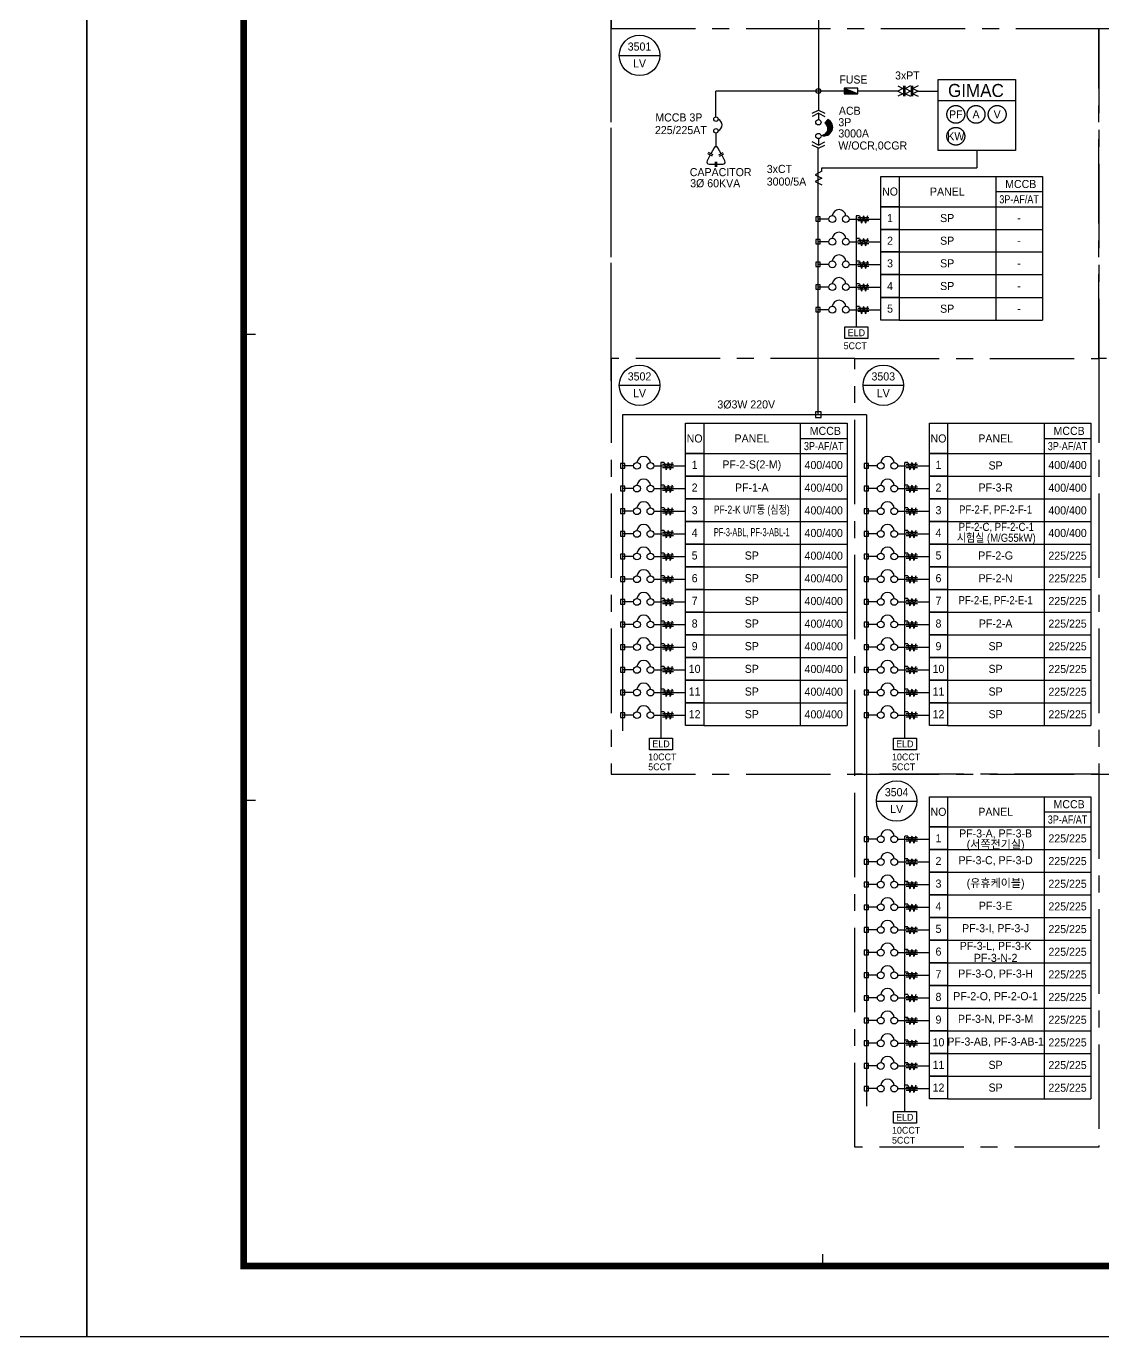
# Model space of a CAD drawing. Header units: millimetres. Extents: x 0 to 252300, y -45585 to -15885.
# Drawn here: x 167303 to 183259, y -45585 to -26172 of the extents above; entities that cross this region are included whole.
import ezdxf
from ezdxf.enums import TextEntityAlignment as Align

# ---------------------------------------------------------------- set-up
doc = ezdxf.new("R2010")
doc.units = ezdxf.units.MM
doc.header["$LTSCALE"] = 1000
for name, pattern in [('CEN', [62, 60, -1, 0, -1]), ('CENTER', [2, 1.25, -0.25, 0.25, -0.25]), ('ELP', [16.5, 14, -1, 0.5, -1])]:
    doc.linetypes.add(name, pattern=pattern)
for name, color, linetype in [('150', 6, 'Continuous'), ('50', 3, 'Continuous'), ('60', 2, 'Continuous'), ('ABC', 1, 'Continuous'), ('BUS', 6, 'Continuous'), ('L1-CEILING', 3, 'Continuous'), ('L3-GROUND', 2, 'ELP'), ('LAR', 1, 'Continuous'), ('line', 9, 'Continuous'), ('LINE3', 1, 'CENTER'), ('SYM', 3, 'Continuous'), ('TEXT', 3, 'Continuous'), ('XR-SHEET-SHT', 5, 'Continuous'), ('XREF', 7, 'CEN')]:
    doc.layers.add(name, color=color, linetype=linetype)
doc.layers.add('XR-SHEET-TEMP', color=171, linetype='Continuous', plot=False)
doc.styles.add('돋움', font='')
doc.styles.get('돋움').set_extended_font_data('Dotum')

# ---------------------------------------------------------------- blocks, each defined once
blk = doc.blocks.new('XR-FORM-EE', base_point=(461, 408))
at = {"layer": 'XR-SHEET-SHT', "color": 5}
blk.add_lwpolyline([(0, 118800), (168200, 118800), (168200, 0), (0, 0)], close=True, dxfattribs=at)
at = {"layer": 'XR-SHEET-SHT', "color": 5, "const_width": 400}
blk.add_lwpolyline([(9300, 114600), (163900, 114600), (163900, 4200), (9300, 4200)], close=True, dxfattribs=at)
at = {"layer": 'XR-SHEET-TEMP'}
for p, q in [((9300, 59400), (10000, 59400)), ((9300, 31800), (10000, 31800)), ((43650, 4200), (43650, 4900))]:
    blk.add_line(p, q, dxfattribs=at)

msp = doc.modelspace()

# ---------------------------------------------------------------- linework, layer by layer
at = {"color": 6}
for p, q in [((177526, -27515), (177526, -27132)), ((179044, -27132), (177526, -27132)), ((179424, -27095), (179502, -27173)), ((179424, -27103), (179495, -27173)), ((179424, -27110), (179487, -27173)), ((179424, -27117), (179480, -27173)), ((179424, -27124), (179473, -27173)), ((179424, -27132), (179466, -27173)), ((179424, -27139), (179458, -27173)), ((179424, -27146), (179451, -27173)), ((179424, -27153), (179444, -27173)), ((179424, -27161), (179437, -27173)), ((179424, -27168), (179429, -27173)), ((179429, -27093), (179509, -27173)), ((179441, -27097), (179516, -27173)), ((179453, -27102), (179524, -27173)), ((179465, -27107), (179531, -27173)), ((179477, -27112), (179538, -27173)), ((179489, -27117), (179545, -27173)), ((179501, -27122), (179553, -27173)), ((179513, -27126), (179560, -27173)), ((179526, -27131), (179567, -27173)), ((179538, -27136), (179574, -27173)), ((179550, -27141), (179582, -27173)), ((179562, -27146), (179589, -27173)), ((179574, -27151), (179596, -27173)), ((179586, -27155), (179603, -27173)), ((179598, -27160), (179611, -27173)), ((179610, -27165), (179618, -27173)), ((179622, -27170), (179625, -27173)), ((179143, -27603), (179191, -27556)), ((179151, -27611), (179200, -27562)), ((177526, -27754), (177526, -27957)), ((179125, -27793), (179254, -27664)), ((179142, -27792), (179254, -27680)), ((179159, -27619), (179209, -27568)), ((179161, -27788), (179250, -27700)), ((179166, -27627), (179217, -27576)), ((179172, -27637), (179225, -27584)), ((179174, -27729), (179253, -27649)), ((179177, -27648), (179232, -27593)), ((179180, -27660), (179238, -27603)), ((179182, -27705), (179251, -27636)), ((179183, -27673), (179243, -27613)), ((179184, -27688), (179247, -27624)), ((179187, -27778), (179239, -27726)), ((179098, -27790), (179102, -27786)), ((179111, -27792), (179125, -27778)), ((177474, -28097), (177408, -28062)), ((177483, -28079), (177417, -28044)), ((177569, -28079), (177635, -28044)), ((177578, -28097), (177644, -28062)), ((177516, -28179), (177516, -28254)), ((177536, -28179), (177536, -28254)), ((179072, -28994), (179005, -28994)), ((179005, -28994), (179005, -29062)), ((179005, -29062), (179072, -29062)), ((179201, -29028), (179037, -29028)), ((179072, -29062), (179072, -28994)), ((179501, -29028), (179972, -29028)), ((179072, -29330), (179005, -29330)), ((179005, -29330), (179005, -29397)), ((179005, -29397), (179072, -29397)), ((179201, -29364), (179037, -29364)), ((179072, -29397), (179072, -29330)), ((179501, -29364), (179972, -29364)), ((179072, -29666), (179005, -29666)), ((179005, -29666), (179005, -29733)), ((179201, -29699), (179037, -29699)), ((179072, -29733), (179072, -29666)), ((179501, -29699), (179972, -29699)), ((179005, -29733), (179072, -29733)), ((179072, -30001), (179005, -30001)), ((179005, -30001), (179005, -30069)), ((179005, -30069), (179072, -30069)), ((179201, -30035), (179037, -30035)), ((179072, -30069), (179072, -30001)), ((179501, -30035), (179972, -30035)), ((179072, -30337), (179005, -30337)), ((179005, -30337), (179005, -30404)), ((179005, -30404), (179072, -30404)), ((179201, -30371), (179037, -30371)), ((179072, -30404), (179072, -30337)), ((179501, -30371), (179972, -30371)), ((179001, -31883), (179001, -31969)), ((179087, -31883), (179001, -31883)), ((179001, -31969), (179087, -31969)), ((179087, -31969), (179087, -31883)), ((176176, -32651), (176109, -32651)), ((176109, -32651), (176109, -32718)), ((176109, -32718), (176176, -32718)), ((176305, -32684), (176141, -32684)), ((176176, -32718), (176176, -32651)), ((176605, -32684), (177076, -32684)), ((179789, -32651), (179722, -32651)), ((179722, -32651), (179722, -32718)), ((179722, -32718), (179789, -32718)), ((179918, -32684), (179755, -32684)), ((179789, -32718), (179789, -32651)), ((180219, -32684), (180689, -32684)), ((176176, -32986), (176109, -32986)), ((176109, -32986), (176109, -33054)), ((176176, -33054), (176176, -32986)), ((179789, -32986), (179722, -32986)), ((179722, -32986), (179722, -33054)), ((179789, -33054), (179789, -32986)), ((176109, -33054), (176176, -33054)), ((176305, -33020), (176141, -33020)), ((176605, -33020), (177076, -33020)), ((179722, -33054), (179789, -33054)), ((179918, -33020), (179755, -33020)), ((180219, -33020), (180689, -33020)), ((176176, -33322), (176109, -33322)), ((176109, -33322), (176109, -33389)), ((176109, -33389), (176176, -33389)), ((176305, -33356), (176141, -33356)), ((176176, -33389), (176176, -33322)), ((176605, -33356), (177076, -33356)), ((179789, -33322), (179722, -33322)), ((179722, -33322), (179722, -33389)), ((179722, -33389), (179789, -33389)), ((179918, -33356), (179755, -33356)), ((179789, -33389), (179789, -33322)), ((180219, -33356), (180689, -33356)), ((176176, -33658), (176109, -33658)), ((176109, -33658), (176109, -33725)), ((176109, -33725), (176176, -33725)), ((176305, -33692), (176141, -33692)), ((176176, -33725), (176176, -33658)), ((176605, -33692), (177076, -33692)), ((179789, -33658), (179722, -33658)), ((179722, -33658), (179722, -33725)), ((179722, -33725), (179789, -33725)), ((179918, -33692), (179755, -33692)), ((179789, -33725), (179789, -33658)), ((180219, -33692), (180689, -33692)), ((176176, -33994), (176109, -33994)), ((176109, -33994), (176109, -34061)), ((176109, -34061), (176176, -34061)), ((176305, -34027), (176141, -34027)), ((176176, -34061), (176176, -33994)), ((176605, -34027), (177076, -34027)), ((179789, -33994), (179722, -33994)), ((179722, -33994), (179722, -34061)), ((179722, -34061), (179789, -34061)), ((179918, -34027), (179755, -34027)), ((179789, -34061), (179789, -33994)), ((180219, -34027), (180689, -34027)), ((176176, -34329), (176109, -34329)), ((176109, -34329), (176109, -34397)), ((176176, -34397), (176176, -34329)), ((179789, -34329), (179722, -34329)), ((179722, -34329), (179722, -34397)), ((179789, -34397), (179789, -34329)), ((176109, -34397), (176176, -34397)), ((176305, -34363), (176141, -34363)), ((176605, -34363), (177076, -34363)), ((179722, -34397), (179789, -34397)), ((179918, -34363), (179755, -34363)), ((180219, -34363), (180689, -34363)), ((176176, -34665), (176109, -34665)), ((176109, -34665), (176109, -34732)), ((176109, -34732), (176176, -34732)), ((176305, -34699), (176141, -34699)), ((176176, -34732), (176176, -34665)), ((176605, -34699), (177076, -34699)), ((179789, -34665), (179722, -34665)), ((179722, -34665), (179722, -34732)), ((179722, -34732), (179789, -34732)), ((179918, -34699), (179755, -34699)), ((179789, -34732), (179789, -34665)), ((180219, -34699), (180689, -34699)), ((176176, -35001), (176109, -35001)), ((176109, -35001), (176109, -35068)), ((176109, -35068), (176176, -35068)), ((176305, -35034), (176141, -35034)), ((176176, -35068), (176176, -35001)), ((176605, -35034), (177076, -35034)), ((179789, -35001), (179722, -35001)), ((179722, -35001), (179722, -35068)), ((179722, -35068), (179789, -35068)), ((179918, -35034), (179755, -35034)), ((179789, -35068), (179789, -35001)), ((180219, -35034), (180689, -35034)), ((176176, -35337), (176109, -35337)), ((176109, -35337), (176109, -35404)), ((176109, -35404), (176176, -35404)), ((176305, -35370), (176141, -35370)), ((176176, -35404), (176176, -35337)), ((176605, -35370), (177076, -35370)), ((179789, -35337), (179722, -35337)), ((179722, -35337), (179722, -35404)), ((179722, -35404), (179789, -35404)), ((179918, -35370), (179755, -35370)), ((179789, -35404), (179789, -35337)), ((180219, -35370), (180689, -35370)), ((176176, -35672), (176109, -35672)), ((176109, -35672), (176109, -35740)), ((176305, -35706), (176141, -35706)), ((176176, -35740), (176176, -35672)), ((176605, -35706), (177076, -35706)), ((179789, -35672), (179722, -35672)), ((179722, -35672), (179722, -35740)), ((179918, -35706), (179755, -35706)), ((179789, -35740), (179789, -35672)), ((180219, -35706), (180689, -35706)), ((176109, -35740), (176176, -35740)), ((179722, -35740), (179789, -35740)), ((176176, -36008), (176109, -36008)), ((176109, -36008), (176109, -36075)), ((176109, -36075), (176176, -36075)), ((176305, -36042), (176141, -36042)), ((176176, -36075), (176176, -36008)), ((176605, -36042), (177076, -36042)), ((179789, -36008), (179722, -36008)), ((179722, -36008), (179722, -36075)), ((179722, -36075), (179789, -36075)), ((179918, -36042), (179755, -36042)), ((179789, -36075), (179789, -36008)), ((180219, -36042), (180689, -36042)), ((176176, -36344), (176109, -36344)), ((176109, -36344), (176109, -36411)), ((176109, -36411), (176176, -36411)), ((176305, -36377), (176141, -36377)), ((176176, -36411), (176176, -36344)), ((176605, -36377), (177076, -36377)), ((179789, -36344), (179722, -36344)), ((179722, -36344), (179722, -36411)), ((179722, -36411), (179789, -36411)), ((179918, -36377), (179755, -36377)), ((179789, -36411), (179789, -36344)), ((180219, -36377), (180689, -36377)), ((179789, -38181), (179722, -38181)), ((179722, -38181), (179722, -38249)), ((179918, -38215), (179755, -38215)), ((179789, -38249), (179789, -38181)), ((180219, -38215), (180689, -38215)), ((179722, -38249), (179789, -38249)), ((179789, -38517), (179722, -38517)), ((179722, -38517), (179722, -38585)), ((179722, -38585), (179789, -38585)), ((179918, -38551), (179755, -38551)), ((179789, -38585), (179789, -38517)), ((180219, -38551), (180689, -38551)), ((179789, -38853), (179722, -38853)), ((179722, -38853), (179722, -38920)), ((179722, -38920), (179789, -38920)), ((179918, -38887), (179755, -38887)), ((179789, -38920), (179789, -38853)), ((180219, -38887), (180689, -38887)), ((179789, -39189), (179722, -39189)), ((179722, -39189), (179722, -39256)), ((179789, -39256), (179789, -39189)), ((179722, -39256), (179789, -39256)), ((179918, -39222), (179755, -39222)), ((180219, -39222), (180689, -39222)), ((179789, -39524), (179722, -39524)), ((179722, -39524), (179722, -39592)), ((179722, -39592), (179789, -39592)), ((179918, -39558), (179755, -39558)), ((179789, -39592), (179789, -39524)), ((180219, -39558), (180689, -39558)), ((179789, -39860), (179722, -39860)), ((179722, -39860), (179722, -39927)), ((179722, -39927), (179789, -39927)), ((179918, -39894), (179755, -39894)), ((179789, -39927), (179789, -39860)), ((180219, -39894), (180689, -39894)), ((179789, -40196), (179722, -40196)), ((179722, -40196), (179722, -40263)), ((179722, -40263), (179789, -40263)), ((179918, -40230), (179755, -40230)), ((179789, -40263), (179789, -40196)), ((180219, -40230), (180689, -40230)), ((179789, -40532), (179722, -40532)), ((179722, -40532), (179722, -40599)), ((179918, -40565), (179755, -40565)), ((179789, -40599), (179789, -40532)), ((180219, -40565), (180689, -40565)), ((179722, -40599), (179789, -40599)), ((179789, -40867), (179722, -40867)), ((179722, -40867), (179722, -40935)), ((179722, -40935), (179789, -40935)), ((179918, -40901), (179755, -40901)), ((179789, -40935), (179789, -40867)), ((180219, -40901), (180689, -40901)), ((179789, -41203), (179722, -41203)), ((179722, -41203), (179722, -41270)), ((179722, -41270), (179789, -41270)), ((179918, -41237), (179755, -41237)), ((179789, -41270), (179789, -41203)), ((180219, -41237), (180689, -41237)), ((179789, -41539), (179722, -41539)), ((179722, -41539), (179722, -41606)), ((179789, -41606), (179789, -41539)), ((179722, -41606), (179789, -41606)), ((179918, -41573), (179755, -41573)), ((180219, -41573), (180689, -41573)), ((179789, -41875), (179722, -41875)), ((179722, -41875), (179722, -41942)), ((179918, -41908), (179755, -41908)), ((179789, -41942), (179789, -41875)), ((180219, -41908), (180689, -41908)), ((179722, -41942), (179789, -41942))]:
    msp.add_line(p, q, dxfattribs=at)
for centre, radius in [((179044, -27132), 36.4), ((177526, -27548), 32.8), ((177526, -27721), 32.8), ((179251, -29028), 50.5), ((179451, -29028), 50.5), ((179251, -29364), 50.5), ((179451, -29364), 50.5), ((179251, -29699), 50.5), ((179451, -29699), 50.5), ((179251, -30035), 50.5), ((179451, -30035), 50.5), ((179251, -30371), 50.5), ((179451, -30371), 50.5), ((176355, -32684), 50.5), ((176555, -32684), 50.5), ((179969, -32684), 50.5), ((180168, -32684), 50.5), ((176355, -33020), 50.5), ((176555, -33020), 50.5), ((179969, -33020), 50.5), ((180168, -33020), 50.5), ((176355, -33356), 50.5), ((176555, -33356), 50.5), ((179969, -33356), 50.5), ((180168, -33356), 50.5), ((176355, -33692), 50.5), ((176555, -33692), 50.5), ((179969, -33692), 50.5), ((180168, -33692), 50.5), ((176355, -34027), 50.5), ((176555, -34027), 50.5), ((179969, -34027), 50.5), ((180168, -34027), 50.5), ((176355, -34363), 50.5), ((176555, -34363), 50.5), ((179969, -34363), 50.5), ((180168, -34363), 50.5), ((176355, -34699), 50.5), ((176555, -34699), 50.5), ((179969, -34699), 50.5), ((180168, -34699), 50.5), ((176355, -35034), 50.5), ((176555, -35034), 50.5), ((179969, -35034), 50.5), ((180168, -35034), 50.5), ((176355, -35370), 50.5), ((176555, -35370), 50.5), ((179969, -35370), 50.5), ((180168, -35370), 50.5), ((176355, -35706), 50.5), ((176555, -35706), 50.5), ((179969, -35706), 50.5), ((180168, -35706), 50.5), ((176355, -36042), 50.5), ((176555, -36042), 50.5), ((179969, -36042), 50.5), ((180168, -36042), 50.5), ((176355, -36377), 50.5), ((176555, -36377), 50.5), ((179969, -36377), 50.5), ((180168, -36377), 50.5), ((179969, -38215), 50.5), ((180168, -38215), 50.5), ((179969, -38551), 50.5), ((180168, -38551), 50.5), ((179969, -38887), 50.5), ((180168, -38887), 50.5), ((179969, -39222), 50.5), ((180168, -39222), 50.5), ((179969, -39558), 50.5), ((180168, -39558), 50.5), ((179969, -39894), 50.5), ((180168, -39894), 50.5), ((179969, -40230), 50.5), ((180168, -40230), 50.5), ((179969, -40565), 50.5), ((180168, -40565), 50.5), ((179969, -40901), 50.5), ((180168, -40901), 50.5), ((179969, -41237), 50.5), ((180168, -41237), 50.5), ((179969, -41573), 50.5), ((180168, -41573), 50.5), ((179969, -41908), 50.5), ((180168, -41908), 50.5)]:
    msp.add_circle(centre, radius, dxfattribs=at)
for centre, radius, start, end in [((177522, -27634), 94.2, 293.0132, 66.9868), ((179351, -28990), 101, 6.973, 173.027), ((179351, -29325), 101, 6.973, 173.027), ((179351, -29661), 101, 6.973, 173.027), ((179351, -29997), 101, 6.973, 173.027), ((179351, -30332), 101, 6.973, 173.027), ((176455, -32646), 101, 6.973, 173.027), ((180068, -32646), 101, 6.973, 173.027), ((176455, -32982), 101, 6.973, 173.027), ((180068, -32982), 101, 6.973, 173.027), ((176455, -33317), 101, 6.973, 173.027), ((180068, -33317), 101, 6.973, 173.027), ((176455, -33653), 101, 6.973, 173.027), ((180068, -33653), 101, 6.973, 173.027), ((176455, -33989), 101, 6.973, 173.027), ((180068, -33989), 101, 6.973, 173.027), ((176455, -34325), 101, 6.973, 173.027), ((180068, -34325), 101, 6.973, 173.027), ((176455, -34660), 101, 6.973, 173.027), ((180068, -34660), 101, 6.973, 173.027), ((176455, -34996), 101, 6.973, 173.027), ((180068, -34996), 101, 6.973, 173.027), ((176455, -35332), 101, 6.973, 173.027), ((180068, -35332), 101, 6.973, 173.027), ((176455, -35668), 101, 6.973, 173.027), ((180068, -35668), 101, 6.973, 173.027), ((176455, -36003), 101, 6.973, 173.027), ((180068, -36003), 101, 6.973, 173.027), ((176455, -36339), 101, 6.973, 173.027), ((180068, -36339), 101, 6.973, 173.027), ((180068, -38177), 101, 6.973, 173.027), ((180068, -38513), 101, 6.973, 173.027), ((180068, -38848), 101, 6.973, 173.027), ((180068, -39184), 101, 6.973, 173.027), ((180068, -39520), 101, 6.973, 173.027), ((180068, -39855), 101, 6.973, 173.027), ((180068, -40191), 101, 6.973, 173.027), ((180068, -40527), 101, 6.973, 173.027), ((180068, -40863), 101, 6.973, 173.027), ((180068, -41198), 101, 6.973, 173.027), ((180068, -41534), 101, 6.973, 173.027), ((180068, -41870), 101, 6.973, 173.027)]:
    msp.add_arc(centre, radius, start, end, dxfattribs=at)
at = {"layer": '150', "color": 6}
for p, q in [((180220, -27054), (180298, -27093)), ((180298, -27093), (180220, -27132)), ((180220, -27132), (180298, -27171)), ((180298, -27171), (180220, -27210)), ((180411, -27054), (180333, -27093)), ((180333, -27093), (180411, -27132)), ((180411, -27132), (180333, -27171)), ((180333, -27171), (180411, -27210)), ((180524, -27054), (180446, -27093)), ((180446, -27093), (180524, -27132)), ((180524, -27132), (180446, -27171)), ((180446, -27171), (180524, -27210)), ((179094, -28321), (178994, -28371)), ((179094, -28272), (179243, -28272)), ((179094, -28321), (179094, -28272)), ((178994, -28371), (179094, -28421)), ((179094, -28421), (178994, -28471)), ((178994, -28471), (179094, -28520))]:
    msp.add_line(p, q, dxfattribs=at)
at = {"layer": '50', "color": 6}
for p, q in [((179424, -27091), (179630, -27173)), ((179424, -27091), (179424, -27173)), ((179630, -27091), (179424, -27091)), ((179424, -27173), (179630, -27173)), ((179630, -27173), (179630, -27091)), ((180220, -27132), (179630, -27132)), ((180524, -27132), (180820, -27132))]:
    msp.add_line(p, q, dxfattribs=at)
at = {"layer": '60', "color": 6}
for p, q in [((177441, -28079), (177394, -28167)), ((177497, -27974), (177450, -28062)), ((177602, -28062), (177555, -27974)), ((177658, -28167), (177611, -28079)), ((177423, -28215), (177516, -28215)), ((177536, -28215), (177629, -28215))]:
    msp.add_line(p, q, dxfattribs=at)
for centre, start, end in [((177526, -27989), 28.0354, 151.9646), ((177423, -28183), 151.9646, 270), ((177629, -28183), 270, 28.0354)]:
    msp.add_arc(centre, 32.8, start, end, dxfattribs=at)
at = {"layer": 'BUS', "color": 6}
for p, q in [((179044, -25880), (179044, -27413)), ((179037, -27975), (179037, -31926)), ((179755, -31926), (176141, -31926)), ((176141, -31926), (176141, -36611)), ((179755, -31926), (179755, -42171))]:
    msp.add_line(p, q, dxfattribs=at)
at = {"layer": 'L1-CEILING', "color": 6}
for p, q in [((179424, -27132), (179044, -27132)), ((180307, -27054), (180307, -27210)), ((180324, -27054), (180324, -27210)), ((180420, -27054), (180420, -27210)), ((180437, -27054), (180437, -27210)), ((181393, -28013), (181393, -28272))]:
    msp.add_line(p, q, dxfattribs=at)
at = {"layer": 'L3-GROUND', "color": 6}
for p, q in [((180820, -26961), (181965, -26961)), ((180820, -28013), (180820, -26961)), ((181965, -26961), (181965, -28013)), ((180820, -27271), (181965, -27271)), ((181965, -28013), (180820, -28013))]:
    msp.add_line(p, q, dxfattribs=at)
for centre in [(181081, -27478), (181381, -27478), (181694, -27478), (181081, -27802)]:
    msp.add_circle(centre, 132, dxfattribs=at)
at = {"layer": 'line', "color": 6}
for p, q in [((178950, -27460), (179044, -27413)), ((179044, -27460), (178950, -27507)), ((179044, -27413), (179138, -27460)), ((179044, -27460), (179044, -27554)), ((179044, -27460), (179138, -27507)), ((179138, -27602), (179185, -27554)), ((179044, -27932), (178950, -27884)), ((179044, -27979), (178950, -27932)), ((179044, -27837), (179044, -27932)), ((179044, -27932), (179138, -27884)), ((179044, -27979), (179138, -27932)), ((182389, -37585), (182389, -42061)), ((183084, -37585), (183084, -42061)), ((180689, -42061), (180689, -41725)), ((180689, -41725), (180958, -41725)), ((180958, -41725), (180958, -42061)), ((180958, -42061), (180689, -42061)), ((180958, -42061), (183084, -42061))]:
    msp.add_line(p, q, dxfattribs=at)
at = {"layer": 'line', "color": 6, "linetype": 'Continuous'}
msp.add_line((179243, -28272), (181393, -28272), dxfattribs=at)
at = {"layer": 'line', "color": 6}
for centre in [(179044, -27594), (179044, -27798)]:
    msp.add_circle(centre, 39.3, dxfattribs=at)
for centre, radius, start, end in [((179129, -27669), 127, 252.5973, 63.7999), ((179083, -27688), 102, 274.3987, 57.5288)]:
    msp.add_arc(centre, radius, start, end, dxfattribs=at)
at = {"layer": 'LINE3', "color": 6}
for p, q in [((175972, -23913), (175972, -26208)), ((175972, -26208), (175972, -23913)), ((175972, -31095), (175972, -26208)), ((175972, -26208), (183199, -26208)), ((175972, -31427), (175972, -26208)), ((183199, -26208), (183199, -31095)), ((183199, -31095), (183199, -26208)), ((183199, -26208), (190426, -26208)), ((179586, -31095), (175972, -31095)), ((175972, -31095), (175972, -37253)), ((179586, -37253), (179586, -31095)), ((179586, -37253), (179586, -31095)), ((179586, -31095), (183199, -31095)), ((183199, -31095), (183199, -37253)), ((186812, -31095), (183199, -31095)), ((183199, -31095), (183199, -37253)), ((175972, -37253), (179586, -37253)), ((183199, -37253), (179586, -37253)), ((179586, -42777), (179586, -37253)), ((179586, -37253), (183199, -37253)), ((183199, -37253), (183199, -42777)), ((183199, -37253), (186812, -37253)), ((183199, -42777), (179586, -42777))]:
    msp.add_line(p, q, dxfattribs=at)
at = {"layer": 'SYM', "color": 6}
for p, q in [((176093, -26604), (176693, -26604)), ((179652, -28980), (179606, -28980)), ((179608, -30627), (179608, -28980)), ((179629, -29004), (179794, -29004)), ((179629, -29052), (179794, -29052)), ((179652, -28980), (179682, -29088)), ((179712, -28980), (179682, -29088)), ((179712, -28980), (179742, -29088)), ((179772, -28980), (179742, -29088)), ((179652, -29316), (179606, -29316)), ((179629, -29340), (179794, -29340)), ((179629, -29388), (179794, -29388)), ((179652, -29316), (179682, -29424)), ((179712, -29316), (179682, -29424)), ((179712, -29316), (179742, -29424)), ((179772, -29316), (179742, -29424)), ((179652, -29652), (179606, -29652)), ((179629, -29676), (179794, -29676)), ((179652, -29652), (179682, -29760)), ((179712, -29652), (179682, -29760)), ((179712, -29652), (179742, -29760)), ((179772, -29652), (179742, -29760)), ((179629, -29724), (179794, -29724)), ((179652, -29987), (179606, -29987)), ((179629, -30011), (179794, -30011)), ((179629, -30060), (179794, -30060)), ((179652, -29987), (179682, -30095)), ((179712, -29987), (179682, -30095)), ((179712, -29987), (179742, -30095)), ((179772, -29987), (179742, -30095)), ((179652, -30323), (179606, -30323)), ((179629, -30347), (179794, -30347)), ((179629, -30395), (179794, -30395)), ((179652, -30323), (179682, -30431)), ((179712, -30323), (179682, -30431)), ((179712, -30323), (179742, -30431)), ((179772, -30323), (179742, -30431)), ((179437, -30627), (179778, -30627)), ((179437, -30799), (179437, -30627)), ((179778, -30627), (179778, -30799)), ((179778, -30799), (179437, -30799)), ((176093, -31491), (176693, -31491)), ((179706, -31491), (180306, -31491)), ((176756, -32636), (176710, -32636)), ((176712, -36716), (176712, -32636)), ((176733, -32661), (176898, -32661)), ((176733, -32709), (176898, -32709)), ((176756, -32636), (176786, -32744)), ((176816, -32636), (176786, -32744)), ((176816, -32636), (176846, -32744)), ((176876, -32636), (176846, -32744)), ((180370, -32636), (180324, -32636)), ((180325, -36716), (180325, -32636)), ((180346, -32661), (180511, -32661)), ((180346, -32709), (180511, -32709)), ((180370, -32636), (180400, -32744)), ((180430, -32636), (180400, -32744)), ((180430, -32636), (180459, -32744)), ((180489, -32636), (180459, -32744)), ((176756, -32972), (176710, -32972)), ((176733, -32996), (176898, -32996)), ((176756, -32972), (176786, -33080)), ((176816, -32972), (176786, -33080)), ((176816, -32972), (176846, -33080)), ((176876, -32972), (176846, -33080)), ((180370, -32972), (180324, -32972)), ((180346, -32996), (180511, -32996)), ((180370, -32972), (180400, -33080)), ((180430, -32972), (180400, -33080)), ((180430, -32972), (180459, -33080)), ((180489, -32972), (180459, -33080)), ((176733, -33045), (176898, -33045)), ((180346, -33045), (180511, -33045)), ((176756, -33308), (176710, -33308)), ((176733, -33332), (176898, -33332)), ((176733, -33380), (176898, -33380)), ((176756, -33308), (176786, -33416)), ((176816, -33308), (176786, -33416)), ((176816, -33308), (176846, -33416)), ((176876, -33308), (176846, -33416)), ((180370, -33308), (180324, -33308)), ((180346, -33332), (180511, -33332)), ((180346, -33380), (180511, -33380)), ((180370, -33308), (180400, -33416)), ((180430, -33308), (180400, -33416)), ((180430, -33308), (180459, -33416)), ((180489, -33308), (180459, -33416)), ((176756, -33644), (176710, -33644)), ((176733, -33668), (176898, -33668)), ((176733, -33716), (176898, -33716)), ((176756, -33644), (176786, -33752)), ((176816, -33644), (176786, -33752)), ((176816, -33644), (176846, -33752)), ((176876, -33644), (176846, -33752)), ((180370, -33644), (180324, -33644)), ((180346, -33668), (180511, -33668)), ((180346, -33716), (180511, -33716)), ((180370, -33644), (180400, -33752)), ((180430, -33644), (180400, -33752)), ((180430, -33644), (180459, -33752)), ((180489, -33644), (180459, -33752)), ((176756, -33979), (176710, -33979)), ((176733, -34004), (176898, -34004)), ((176733, -34052), (176898, -34052)), ((176756, -33979), (176786, -34087)), ((176816, -33979), (176786, -34087)), ((176816, -33979), (176846, -34087)), ((176876, -33979), (176846, -34087)), ((180370, -33979), (180324, -33979)), ((180346, -34004), (180511, -34004)), ((180346, -34052), (180511, -34052)), ((180370, -33979), (180400, -34087)), ((180430, -33979), (180400, -34087)), ((180430, -33979), (180459, -34087)), ((180489, -33979), (180459, -34087)), ((176756, -34315), (176710, -34315)), ((176733, -34339), (176898, -34339)), ((176756, -34315), (176786, -34423)), ((176816, -34315), (176786, -34423)), ((176816, -34315), (176846, -34423)), ((176876, -34315), (176846, -34423)), ((180370, -34315), (180324, -34315)), ((180346, -34339), (180511, -34339)), ((180370, -34315), (180400, -34423)), ((180430, -34315), (180400, -34423)), ((180430, -34315), (180459, -34423)), ((180489, -34315), (180459, -34423)), ((176733, -34387), (176898, -34387)), ((180346, -34387), (180511, -34387)), ((176756, -34651), (176710, -34651)), ((176733, -34675), (176898, -34675)), ((176733, -34723), (176898, -34723)), ((176756, -34651), (176786, -34759)), ((176816, -34651), (176786, -34759)), ((176816, -34651), (176846, -34759)), ((176876, -34651), (176846, -34759)), ((180370, -34651), (180324, -34651)), ((180346, -34675), (180511, -34675)), ((180346, -34723), (180511, -34723)), ((180370, -34651), (180400, -34759)), ((180430, -34651), (180400, -34759)), ((180430, -34651), (180459, -34759)), ((180489, -34651), (180459, -34759)), ((176756, -34987), (176710, -34987)), ((176733, -35011), (176898, -35011)), ((176733, -35059), (176898, -35059)), ((176756, -34987), (176786, -35095)), ((176816, -34987), (176786, -35095)), ((176816, -34987), (176846, -35095)), ((176876, -34987), (176846, -35095)), ((180370, -34987), (180324, -34987)), ((180346, -35011), (180511, -35011)), ((180346, -35059), (180511, -35059)), ((180370, -34987), (180400, -35095)), ((180430, -34987), (180400, -35095)), ((180430, -34987), (180459, -35095)), ((180489, -34987), (180459, -35095)), ((176756, -35322), (176710, -35322)), ((176756, -35322), (176786, -35430)), ((176816, -35322), (176786, -35430)), ((176816, -35322), (176846, -35430)), ((176876, -35322), (176846, -35430)), ((180370, -35322), (180324, -35322)), ((180370, -35322), (180400, -35430)), ((180430, -35322), (180400, -35430)), ((180430, -35322), (180459, -35430)), ((180489, -35322), (180459, -35430)), ((176733, -35347), (176898, -35347)), ((176733, -35395), (176898, -35395)), ((180346, -35347), (180511, -35347)), ((180346, -35395), (180511, -35395)), ((176756, -35658), (176710, -35658)), ((176733, -35682), (176898, -35682)), ((176756, -35658), (176786, -35766)), ((176816, -35658), (176786, -35766)), ((176816, -35658), (176846, -35766)), ((176876, -35658), (176846, -35766)), ((180370, -35658), (180324, -35658)), ((180346, -35682), (180511, -35682)), ((180370, -35658), (180400, -35766)), ((180430, -35658), (180400, -35766)), ((180430, -35658), (180459, -35766)), ((180489, -35658), (180459, -35766)), ((176733, -35730), (176898, -35730)), ((180346, -35730), (180511, -35730)), ((176756, -35994), (176710, -35994)), ((176733, -36018), (176898, -36018)), ((176733, -36066), (176898, -36066)), ((176756, -35994), (176786, -36102)), ((176816, -35994), (176786, -36102)), ((176816, -35994), (176846, -36102)), ((176876, -35994), (176846, -36102)), ((180370, -35994), (180324, -35994)), ((180346, -36018), (180511, -36018)), ((180346, -36066), (180511, -36066)), ((180370, -35994), (180400, -36102)), ((180430, -35994), (180400, -36102)), ((180430, -35994), (180459, -36102)), ((180489, -35994), (180459, -36102)), ((176756, -36330), (176710, -36330)), ((176733, -36354), (176898, -36354)), ((176733, -36402), (176898, -36402)), ((176756, -36330), (176786, -36438)), ((176816, -36330), (176786, -36438)), ((176816, -36330), (176846, -36438)), ((176876, -36330), (176846, -36438)), ((180370, -36330), (180324, -36330)), ((180346, -36354), (180511, -36354)), ((180346, -36402), (180511, -36402)), ((180370, -36330), (180400, -36438)), ((180430, -36330), (180400, -36438)), ((180430, -36330), (180459, -36438)), ((180489, -36330), (180459, -36438)), ((176542, -36716), (176882, -36716)), ((176542, -36889), (176542, -36716)), ((176882, -36716), (176882, -36889)), ((180155, -36716), (180496, -36716)), ((180155, -36889), (180155, -36716)), ((180496, -36716), (180496, -36889)), ((176882, -36889), (176542, -36889)), ((180496, -36889), (180155, -36889)), ((179904, -37649), (180503, -37649)), ((180370, -38167), (180324, -38167)), ((180325, -42247), (180325, -38167)), ((180346, -38191), (180511, -38191)), ((180346, -38240), (180511, -38240)), ((180370, -38167), (180400, -38275)), ((180430, -38167), (180400, -38275)), ((180430, -38167), (180459, -38275)), ((180489, -38167), (180459, -38275)), ((180370, -38503), (180324, -38503)), ((180346, -38527), (180511, -38527)), ((180346, -38575), (180511, -38575)), ((180370, -38503), (180400, -38611)), ((180430, -38503), (180400, -38611)), ((180430, -38503), (180459, -38611)), ((180489, -38503), (180459, -38611)), ((180370, -38839), (180324, -38839)), ((180346, -38863), (180511, -38863)), ((180346, -38911), (180511, -38911)), ((180370, -38839), (180400, -38947)), ((180430, -38839), (180400, -38947)), ((180430, -38839), (180459, -38947)), ((180489, -38839), (180459, -38947)), ((180370, -39175), (180324, -39175)), ((180346, -39199), (180511, -39199)), ((180370, -39175), (180400, -39283)), ((180430, -39175), (180400, -39283)), ((180430, -39175), (180459, -39283)), ((180489, -39175), (180459, -39283)), ((180346, -39247), (180511, -39247)), ((180370, -39510), (180324, -39510)), ((180346, -39534), (180511, -39534)), ((180346, -39583), (180511, -39583)), ((180370, -39510), (180400, -39618)), ((180430, -39510), (180400, -39618)), ((180430, -39510), (180459, -39618)), ((180489, -39510), (180459, -39618)), ((180370, -39846), (180324, -39846)), ((180346, -39870), (180511, -39870)), ((180346, -39918), (180511, -39918)), ((180370, -39846), (180400, -39954)), ((180430, -39846), (180400, -39954)), ((180430, -39846), (180459, -39954)), ((180489, -39846), (180459, -39954)), ((180370, -40182), (180324, -40182)), ((180370, -40182), (180400, -40290)), ((180430, -40182), (180400, -40290)), ((180430, -40182), (180459, -40290)), ((180489, -40182), (180459, -40290)), ((180346, -40206), (180511, -40206)), ((180346, -40254), (180511, -40254)), ((180370, -40517), (180324, -40517)), ((180346, -40542), (180511, -40542)), ((180370, -40517), (180400, -40625)), ((180430, -40517), (180400, -40625)), ((180430, -40517), (180459, -40625)), ((180489, -40517), (180459, -40625)), ((180346, -40590), (180511, -40590)), ((180370, -40853), (180324, -40853)), ((180346, -40877), (180511, -40877)), ((180346, -40926), (180511, -40926)), ((180370, -40853), (180400, -40961)), ((180430, -40853), (180400, -40961)), ((180430, -40853), (180459, -40961)), ((180489, -40853), (180459, -40961)), ((180370, -41189), (180324, -41189)), ((180346, -41213), (180511, -41213)), ((180346, -41261), (180511, -41261)), ((180370, -41189), (180400, -41297)), ((180430, -41189), (180400, -41297)), ((180430, -41189), (180459, -41297)), ((180489, -41189), (180459, -41297)), ((180370, -41525), (180324, -41525)), ((180370, -41525), (180400, -41633)), ((180430, -41525), (180400, -41633)), ((180430, -41525), (180459, -41633)), ((180489, -41525), (180459, -41633)), ((180346, -41549), (180511, -41549)), ((180346, -41597), (180511, -41597)), ((180370, -41860), (180324, -41860)), ((180346, -41885), (180511, -41885)), ((180370, -41860), (180400, -41968)), ((180430, -41860), (180400, -41968)), ((180430, -41860), (180459, -41968)), ((180489, -41860), (180459, -41968)), ((180346, -41933), (180511, -41933)), ((180155, -42247), (180496, -42247)), ((180155, -42420), (180155, -42247)), ((180496, -42247), (180496, -42420)), ((180496, -42420), (180155, -42420))]:
    msp.add_line(p, q, dxfattribs=at)
for centre in [(176393, -26604), (176393, -31491), (180006, -31491), (180204, -37649)]:
    msp.add_circle(centre, 300, dxfattribs=at)
at = {"layer": 'TEXT', "color": 6}
for p, q in [((179972, -28845), (179972, -28397)), ((179972, -28397), (180240, -28397)), ((180240, -28397), (180240, -29181)), ((180240, -28397), (182366, -28397)), ((180240, -28397), (180240, -28845)), ((181672, -28397), (181672, -30524)), ((182366, -28397), (182366, -30524)), ((181672, -28621), (182366, -28621)), ((179972, -29181), (179972, -28845)), ((179972, -28845), (180240, -28845)), ((180240, -28845), (179972, -28845)), ((180240, -28845), (182366, -28845)), ((180240, -28845), (180240, -29181)), ((180240, -29181), (179972, -29181)), ((179972, -29516), (179972, -29181)), ((179972, -29181), (180240, -29181)), ((180240, -29181), (182366, -29181)), ((180240, -29181), (180240, -29516)), ((180240, -29516), (179972, -29516)), ((179972, -29852), (179972, -29516)), ((179972, -29516), (180240, -29516)), ((180240, -29516), (182366, -29516)), ((180240, -29516), (180240, -29852)), ((180240, -29852), (179972, -29852)), ((179972, -30188), (179972, -29852)), ((179972, -29852), (180240, -29852)), ((180240, -29852), (182366, -29852)), ((180240, -29852), (180240, -30188)), ((180240, -30188), (179972, -30188)), ((179972, -30524), (179972, -30188)), ((179972, -30188), (180240, -30188)), ((180240, -30188), (182366, -30188)), ((180240, -30188), (180240, -30524)), ((180240, -30524), (179972, -30524)), ((180240, -30524), (182366, -30524)), ((177076, -32501), (177076, -32054)), ((177076, -32054), (177345, -32054)), ((177345, -32054), (177345, -32837)), ((177345, -32054), (179471, -32054)), ((177345, -32054), (177345, -32501)), ((178776, -32054), (178776, -36530)), ((179471, -32054), (179471, -36530)), ((180689, -32501), (180689, -32054)), ((180689, -32054), (180958, -32054)), ((180958, -32054), (180958, -32837)), ((180958, -32054), (183084, -32054)), ((180958, -32054), (180958, -32501)), ((182389, -32054), (182389, -36530)), ((183084, -32054), (183084, -36530)), ((178776, -32278), (179471, -32278)), ((182389, -32278), (183084, -32278)), ((177076, -32837), (177076, -32501)), ((177076, -32501), (177345, -32501)), ((177345, -32501), (177076, -32501)), ((177076, -32837), (177076, -32501)), ((177076, -32501), (177345, -32501)), ((177345, -32501), (179471, -32501)), ((177345, -32501), (177345, -32837)), ((177345, -32501), (177345, -32837)), ((180689, -32837), (180689, -32501)), ((180689, -32501), (180958, -32501)), ((180958, -32501), (180689, -32501)), ((180689, -32837), (180689, -32501)), ((180689, -32501), (180958, -32501)), ((180958, -32501), (183084, -32501)), ((180958, -32501), (180958, -32837)), ((180958, -32501), (180958, -32837)), ((177345, -32837), (177076, -32837)), ((177076, -33173), (177076, -32837)), ((177076, -32837), (177345, -32837)), ((177345, -32837), (177076, -32837)), ((177345, -32837), (179471, -32837)), ((177345, -32837), (177345, -33173)), ((180958, -32837), (180689, -32837)), ((180689, -33173), (180689, -32837)), ((180689, -32837), (180958, -32837)), ((180958, -32837), (180689, -32837)), ((180958, -32837), (183084, -32837)), ((180958, -32837), (180958, -33173)), ((177345, -33173), (177076, -33173)), ((177076, -33509), (177076, -33173)), ((177076, -33173), (177345, -33173)), ((177345, -33173), (179471, -33173)), ((177345, -33173), (177345, -33509)), ((180958, -33173), (180689, -33173)), ((180689, -33509), (180689, -33173)), ((180689, -33173), (180958, -33173)), ((180958, -33173), (183084, -33173)), ((180958, -33173), (180958, -33509)), ((177345, -33509), (177076, -33509)), ((177076, -33844), (177076, -33509)), ((177076, -33509), (177345, -33509)), ((177345, -33509), (179471, -33509)), ((177345, -33509), (177345, -33844)), ((180958, -33509), (180689, -33509)), ((180689, -33844), (180689, -33509)), ((180689, -33509), (180958, -33509)), ((180958, -33509), (183084, -33509)), ((180958, -33509), (180958, -33844)), ((177345, -33844), (177076, -33844)), ((177076, -34180), (177076, -33844)), ((177076, -33844), (177345, -33844)), ((177345, -33844), (179471, -33844)), ((177345, -33844), (177345, -34180)), ((180958, -33844), (180689, -33844)), ((180689, -34180), (180689, -33844)), ((180689, -33844), (180958, -33844)), ((180958, -33844), (183084, -33844)), ((180958, -33844), (180958, -34180)), ((177345, -34180), (177076, -34180)), ((177076, -34516), (177076, -34180)), ((177076, -34180), (177345, -34180)), ((177345, -34180), (179471, -34180)), ((177345, -34180), (177345, -34516)), ((180958, -34180), (180689, -34180)), ((180689, -34516), (180689, -34180)), ((180689, -34180), (180958, -34180)), ((180958, -34180), (183084, -34180)), ((180958, -34180), (180958, -34516)), ((177345, -34516), (177076, -34516)), ((177076, -34852), (177076, -34516)), ((177076, -34516), (177345, -34516)), ((177345, -34516), (179471, -34516)), ((177345, -34516), (177345, -34852)), ((180958, -34516), (180689, -34516)), ((180689, -34852), (180689, -34516)), ((180689, -34516), (180958, -34516)), ((180958, -34516), (183084, -34516)), ((180958, -34516), (180958, -34852)), ((177345, -34852), (177076, -34852)), ((177076, -35187), (177076, -34852)), ((177076, -34852), (177345, -34852)), ((177345, -34852), (179471, -34852)), ((177345, -34852), (177345, -35187)), ((180958, -34852), (180689, -34852)), ((180689, -35187), (180689, -34852)), ((180689, -34852), (180958, -34852)), ((180958, -34852), (183084, -34852)), ((180958, -34852), (180958, -35187)), ((177345, -35187), (177076, -35187)), ((177076, -35523), (177076, -35187)), ((177076, -35187), (177345, -35187)), ((177345, -35187), (179471, -35187)), ((177345, -35187), (177345, -35523)), ((180958, -35187), (180689, -35187)), ((180689, -35523), (180689, -35187)), ((180689, -35187), (180958, -35187)), ((180958, -35187), (183084, -35187)), ((180958, -35187), (180958, -35523)), ((177345, -35523), (177076, -35523)), ((177076, -35859), (177076, -35523)), ((177076, -35523), (177345, -35523)), ((177345, -35523), (179471, -35523)), ((177345, -35523), (177345, -35859)), ((180958, -35523), (180689, -35523)), ((180689, -35859), (180689, -35523)), ((180689, -35523), (180958, -35523)), ((180958, -35523), (183084, -35523)), ((180958, -35523), (180958, -35859)), ((177345, -35859), (177076, -35859)), ((177076, -36195), (177076, -35859)), ((177076, -35859), (177345, -35859)), ((177345, -35859), (179471, -35859)), ((177345, -35859), (177345, -36195)), ((180958, -35859), (180689, -35859)), ((180689, -36195), (180689, -35859)), ((180689, -35859), (180958, -35859)), ((180958, -35859), (183084, -35859)), ((180958, -35859), (180958, -36195)), ((177345, -36195), (177076, -36195)), ((177076, -36530), (177076, -36195)), ((177076, -36195), (177345, -36195)), ((177345, -36195), (179471, -36195)), ((177345, -36195), (177345, -36530)), ((180958, -36195), (180689, -36195)), ((180689, -36530), (180689, -36195)), ((180689, -36195), (180958, -36195)), ((180958, -36195), (183084, -36195)), ((180958, -36195), (180958, -36530)), ((177345, -36530), (177076, -36530)), ((177345, -36530), (179471, -36530)), ((180958, -36530), (180689, -36530)), ((180958, -36530), (183084, -36530)), ((180689, -38032), (180689, -37585)), ((180689, -37585), (180958, -37585)), ((180958, -37585), (180958, -38368)), ((180958, -37585), (183084, -37585)), ((180958, -37585), (180958, -38032)), ((182389, -37808), (183084, -37808)), ((180689, -38368), (180689, -38032)), ((180689, -38032), (180958, -38032)), ((180958, -38032), (180689, -38032)), ((180689, -38368), (180689, -38032)), ((180689, -38032), (180958, -38032)), ((180958, -38032), (183084, -38032)), ((180958, -38032), (180958, -38368)), ((180958, -38032), (180958, -38368)), ((180958, -38368), (180689, -38368)), ((180689, -38704), (180689, -38368)), ((180689, -38368), (180958, -38368)), ((180958, -38368), (180689, -38368)), ((180958, -38368), (183084, -38368)), ((180958, -38368), (180958, -38704)), ((180958, -38704), (180689, -38704)), ((180689, -39039), (180689, -38704)), ((180689, -38704), (180958, -38704)), ((180958, -38704), (183084, -38704)), ((180958, -38704), (180958, -39039)), ((180958, -39039), (180689, -39039)), ((180689, -39375), (180689, -39039)), ((180689, -39039), (180958, -39039)), ((180958, -39039), (183084, -39039)), ((180958, -39039), (180958, -39375)), ((180958, -39375), (180689, -39375)), ((180689, -39711), (180689, -39375)), ((180689, -39375), (180958, -39375)), ((180958, -39375), (183084, -39375)), ((180958, -39375), (180958, -39711)), ((180958, -39711), (180689, -39711)), ((180689, -40047), (180689, -39711)), ((180689, -39711), (180958, -39711)), ((180958, -39711), (183084, -39711)), ((180958, -39711), (180958, -40047)), ((180958, -40047), (180689, -40047)), ((180689, -40382), (180689, -40047)), ((180689, -40047), (180958, -40047)), ((180958, -40047), (183084, -40047)), ((180958, -40047), (180958, -40382)), ((180958, -40382), (180689, -40382)), ((180689, -40718), (180689, -40382)), ((180689, -40382), (180958, -40382)), ((180958, -40382), (183084, -40382)), ((180958, -40382), (180958, -40718)), ((180958, -40718), (180689, -40718)), ((180689, -41054), (180689, -40718)), ((180689, -40718), (180958, -40718)), ((180958, -40718), (183084, -40718)), ((180958, -40718), (180958, -41054)), ((180958, -41054), (180689, -41054)), ((180689, -41390), (180689, -41054)), ((180689, -41054), (180958, -41054)), ((180958, -41054), (183084, -41054)), ((180958, -41054), (180958, -41390)), ((180958, -41390), (180689, -41390)), ((180689, -41725), (180689, -41390)), ((180689, -41390), (180958, -41390)), ((180958, -41390), (183084, -41390)), ((180958, -41390), (180958, -41725)), ((180958, -41725), (180689, -41725)), ((180958, -41725), (183084, -41725))]:
    msp.add_line(p, q, dxfattribs=at)

# ---------------------------------------------------------------- block references
at = {"layer": 'XREF', "xscale": 0.25, "yscale": 0.25, "zscale": 0.25}
for p in [(126265, -45483), (168315, -45483)]:
    msp.add_blockref('XR-FORM-EE', p, dxfattribs=at)

# ---------------------------------------------------------------- texts
at = {"color": 6, "style": '돋움'}
for p in [(180955, -28621), (178059, -32278), (181672, -32278), (181672, -37808)]:
    msp.add_text('PANEL', height=120, dxfattribs=at).set_placement(p, align=Align.MIDDLE)
for s, p in [('5CCT', (179418, -30956)), ('10CCT', (176522, -37046)), ('10CCT', (180135, -37046)), ('5CCT', (176522, -37193)), ('5CCT', (180135, -37193)), ('10CCT', (180135, -42576)), ('5CCT', (180135, -42724))]:
    msp.add_text(s, height=101, dxfattribs=at).set_placement(p)
at = {"layer": '60', "color": 6, "style": '돋움'}
for s, height, p in [('FUSE', 119.2, (179355, -27021)), ('3000/5A', 120, (178279, -28533))]:
    msp.add_text(s, height=height, dxfattribs=at).set_placement(p)
msp.add_text('3xPT', height=119.2, dxfattribs=at).set_placement((180363, -26901), align=Align.MIDDLE)
at = {"layer": 'ABC', "color": 6, "style": '돋움'}
for s, p in [('3501', (176393, -26473)), ('LV', (176393, -26722)), ('3502', (176393, -31359)), ('3503', (180006, -31359)), ('LV', (176393, -31608)), ('LV', (180006, -31608)), ('3504', (180204, -37518)), ('LV', (180204, -37767))]:
    msp.add_text(s, height=120, dxfattribs=at).set_placement(p, align=Align.MIDDLE)
at = {"layer": 'L3-GROUND', "color": 6, "style": '돋움'}
msp.add_text('GIMAC', height=192.9, dxfattribs=at).set_placement((181379, -27220), align=Align.CENTER)
for s, p in [('PF', (181081, -27478)), ('A', (181381, -27478)), ('V', (181694, -27478)), ('KW', (181081, -27802))]:
    msp.add_text(s, height=120, dxfattribs=at).set_placement(p, align=Align.MIDDLE)
at = {"layer": 'LAR', "color": 6, "style": '돋움'}
for s, p in [('NO', (180106, -28621)), ('1', (180106, -29013)), ('SP', (180953, -29013)), ('-', (182019, -29013)), ('2', (180106, -29349)), ('SP', (180953, -29349)), ('-', (182019, -29349)), ('3', (180106, -29684)), ('SP', (180953, -29684)), ('-', (182019, -29684)), ('4', (180106, -30020)), ('SP', (180953, -30020)), ('-', (182019, -30020)), ('5', (180106, -30356)), ('SP', (180953, -30356)), ('-', (182019, -30356)), ('NO', (177210, -32278)), ('NO', (180824, -32278)), ('1', (177210, -32669)), ('PF-2-S(2-M)', (178057, -32678)), ('400/400', (179123, -32669)), ('1', (180824, -32669)), ('400/400', (182737, -32669)), ('SP', (181671, -32678)), ('2', (177210, -33005)), ('PF-1-A', (178057, -33005)), ('400/400', (179123, -33005)), ('2', (180824, -33005)), ('PF-3-R', (181671, -33005)), ('400/400', (182737, -33005)), ('3', (177210, -33341)), ('400/400', (179123, -33341)), ('3', (180824, -33341)), ('400/400', (182737, -33341)), ('4', (177210, -33676)), ('400/400', (179123, -33676)), ('4', (180824, -33676)), ('400/400', (182737, -33676)), ('5', (177210, -34012)), ('SP', (178057, -34012)), ('400/400', (179123, -34012)), ('5', (180824, -34012)), ('PF-2-G', (181671, -34012)), ('225/225', (182737, -34012)), ('6', (177210, -34348)), ('SP', (178057, -34348)), ('400/400', (179123, -34348)), ('6', (180824, -34348)), ('PF-2-N', (181671, -34348)), ('225/225', (182737, -34348)), ('7', (177210, -34684)), ('SP', (178057, -34684)), ('400/400', (179123, -34684)), ('7', (180824, -34684)), ('225/225', (182737, -34684)), ('8', (177210, -35019)), ('SP', (178057, -35019)), ('400/400', (179123, -35019)), ('8', (180824, -35019)), ('PF-2-A', (181671, -35019)), ('225/225', (182737, -35019)), ('9', (177210, -35355)), ('SP', (178057, -35355)), ('400/400', (179123, -35355)), ('9', (180824, -35355)), ('SP', (181671, -35355)), ('225/225', (182737, -35355)), ('10', (177210, -35691)), ('SP', (178057, -35691)), ('400/400', (179123, -35691)), ('10', (180824, -35691)), ('SP', (181671, -35691)), ('225/225', (182737, -35691)), ('11', (177210, -36027)), ('SP', (178057, -36027)), ('400/400', (179123, -36027)), ('11', (180824, -36027)), ('SP', (181671, -36027)), ('225/225', (182737, -36027)), ('12', (177210, -36362)), ('SP', (178057, -36362)), ('400/400', (179123, -36362)), ('12', (180824, -36362)), ('SP', (181671, -36362)), ('225/225', (182737, -36362)), ('NO', (180824, -37808)), ('1', (180824, -38200)), ('PF-3-A, PF-3-B', (181671, -38139)), ('(서쪽전기실)', (181671, -38298)), ('225/225', (182737, -38200)), ('2', (180824, -38536)), ('PF-3-C, PF-3-D', (181671, -38536)), ('225/225', (182737, -38536)), ('3', (180824, -38872)), ('(유휴케이블)', (181671, -38872)), ('225/225', (182737, -38872)), ('4', (180824, -39207)), ('PF-3-E', (181671, -39200)), ('225/225', (182737, -39207)), ('5', (180824, -39543)), ('PF-3-I, PF-3-J', (181671, -39543)), ('225/225', (182737, -39543)), ('PF-3-L, PF-3-K', (181671, -39805)), ('6', (180824, -39879)), ('PF-3-N-2', (181671, -39972)), ('225/225', (182737, -39879)), ('7', (180824, -40215)), ('PF-3-O, PF-3-H', (181671, -40215)), ('225/225', (182737, -40215)), ('8', (180824, -40550)), ('PF-2-O, PF-2-O-1', (181671, -40550)), ('225/225', (182737, -40550)), ('9', (180824, -40886)), ('PF-3-N, PF-3-M', (181671, -40886)), ('225/225', (182737, -40886)), ('PF-3-AB, PF-3-AB-1', (181671, -41222)), ('10', (180824, -41222)), ('225/225', (182737, -41222)), ('11', (180824, -41557)), ('SP', (181671, -41557)), ('225/225', (182737, -41557)), ('12', (180824, -41893)), ('SP', (181671, -41893)), ('225/225', (182737, -41893))]:
    msp.add_text(s, height=120, dxfattribs=at).set_placement(p, align=Align.MIDDLE)
msp.add_text('3Ø3W 220V', height=120, dxfattribs=at).set_placement((177547, -31834))
for s, width, p in [('PF-2-K U/T동 (심정)', 0.8, (178057, -33341)), ('PF-2-F, PF-2-F-1', 0.9, (181671, -33341)), ('PF-2-C, PF-2-C-1', 0.9, (181681, -33598)), ('PF-3-ABL, PF-3-ABL-1', 0.7, (178057, -33676)), ('시험실 (M/G55kW)', 0.9, (181681, -33757)), ('PF-2-E, PF-2-E-1', 0.9, (181671, -34684))]:
    msp.add_text(s, height=120, dxfattribs=dict(at, width=width)).set_placement(p, align=Align.MIDDLE)
at = {"layer": 'line', "color": 6, "style": '돋움'}
for s, p in [('ACB', (179348, -27484)), ('MCCB 3P', (176627, -27583)), ('3P', (179340, -27654)), ('225/225AT', (176622, -27770)), ('3000A', (179340, -27820)), ('W/OCR,0CGR', (179340, -27999)), ('CAPACITOR', (177138, -28393)), ('3xCT', (178279, -28346)), ('3%%C 60KVA', (177144, -28558))]:
    msp.add_text(s, height=120, dxfattribs=at).set_placement(p)
for s, height, p in [('MCCB', 120, (182043, -28509)), ('ELD', 101, (179608, -30713)), ('MCCB', 120, (179147, -32166)), ('MCCB', 120, (182760, -32166)), ('ELD', 101, (176712, -36802)), ('ELD', 101, (180325, -36802)), ('MCCB', 120, (182760, -37696)), ('ELD', 101, (180325, -42333))]:
    msp.add_text(s, height=height, dxfattribs=at).set_placement(p, align=Align.MIDDLE)
at = {"layer": 'line', "color": 6, "style": '돋움', "width": 0.85}
for p in [(182019, -28733), (179123, -32389), (182737, -32389), (182737, -37920)]:
    msp.add_text('3P-AF/AT', height=120, dxfattribs=at).set_placement(p, align=Align.MIDDLE)

doc.saveas('drawing.dxf')
